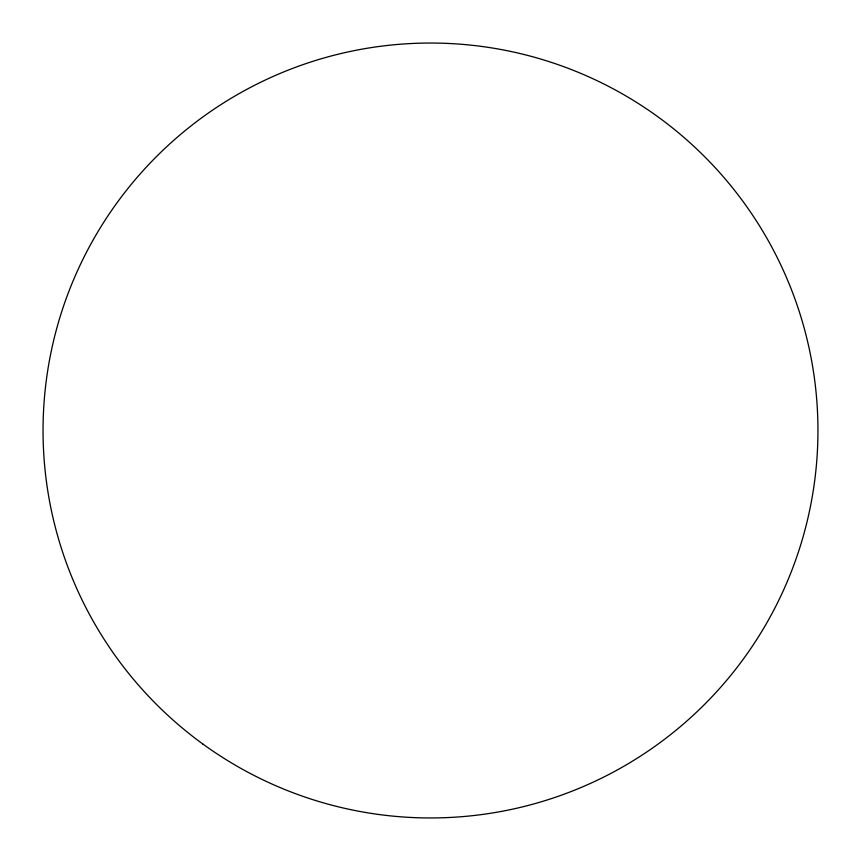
<?xml version="1.0" encoding="UTF-8"?>
<svg xmlns="http://www.w3.org/2000/svg" width="861" height="861" viewBox="0 0 861 861"><rect width="100%" height="100%" fill="white"/><g stroke="black" fill="none" stroke-linecap="round" stroke-linejoin="round"><path stroke-width="1.29" d="M202.766 743.958A387.45 387.45 0 0 0 815.83 470.999A387.45 387.45 0 0 0 272.905 76.543A387.45 387.45 0 0 0 202.766 743.958"/></g></svg>
